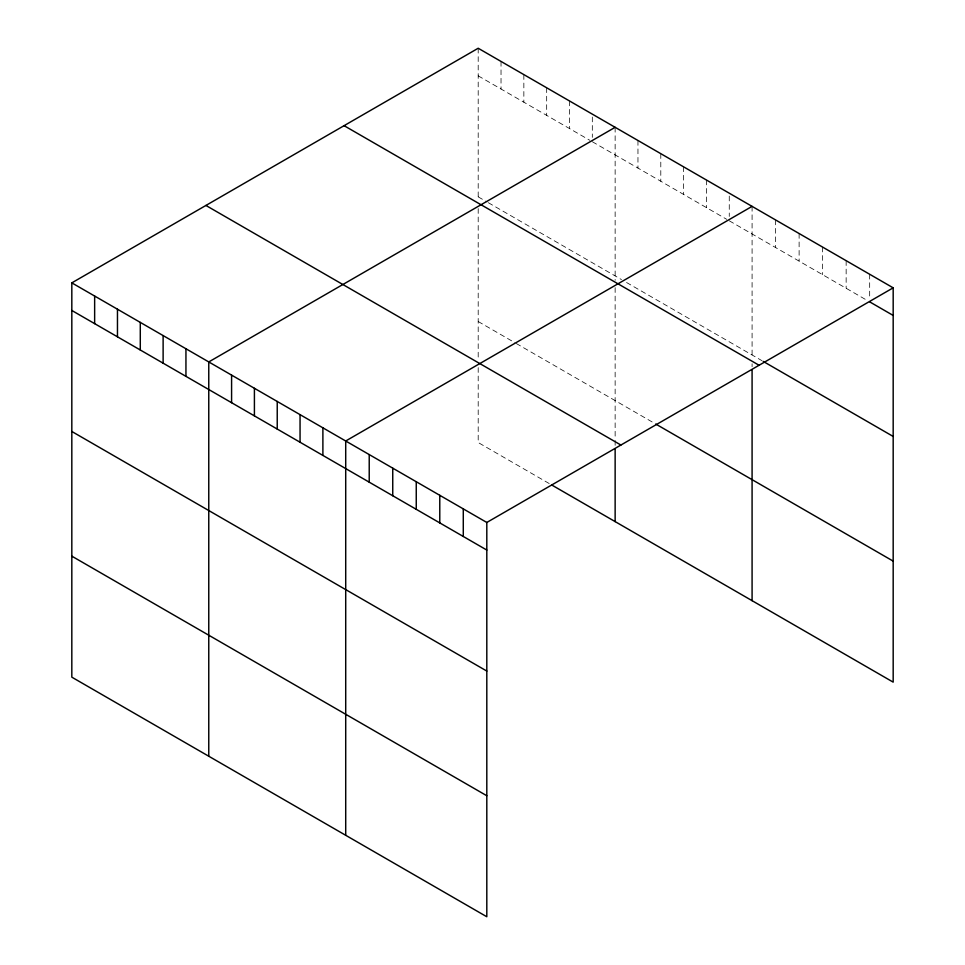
<?xml version="1.0" encoding="UTF-8"?>
<svg xmlns="http://www.w3.org/2000/svg" width="965" height="965" viewBox="0 0 965 965"><rect width="100%" height="100%" fill="white"/><g stroke="black" fill="none" stroke-linecap="round" stroke-linejoin="round"><path stroke-width="0.72" stroke-dasharray="4.83 3.62" d="M478.194 75.837L589.784 140.263M592.317 141.722L726.729 219.332M729.263 220.792L867.185 300.429M478.194 196.848L487.072 201.975M488.338 202.71L621.484 279.573M626.55 282.504L761.988 360.693M478.194 321.526L514.972 342.756M516.239 343.492L654.451 423.285M549.206 483.537L478.194 442.537L478.194 367.086M869.67 274.265L869.67 298.945M846.148 260.683L846.148 288.282M822.638 247.112L822.638 274.699M799.117 233.53L799.117 261.117M775.607 219.96L775.607 247.547M752.085 206.377L752.085 357.919M752.085 363.781L752.085 366.712M729.263 196.1L729.263 216.437M706.44 180.021L706.44 207.62M683.618 166.849L683.618 194.435M660.796 153.664L660.796 181.263M637.962 140.492L637.962 168.079M615.139 127.32L615.139 280.32M615.139 287.654L615.139 439.039M615.139 440.462L615.139 446.156M592.317 117.042L592.317 137.368M569.495 100.963L569.495 128.55M546.673 87.779L546.673 115.378M523.85 74.607L523.85 102.194M501.028 61.422L501.028 89.021M478.194 48.25L478.194 199.791M478.194 208.585L478.194 359.969"/><path stroke-width="1.45" d="M71.82 282.866L486.806 522.463L486.806 916.75L71.82 677.165L71.82 282.866L478.194 48.25L893.18 287.835L893.18 682.134L551.739 484.997M615.139 127.32L208.766 361.935L208.766 756.222M752.085 206.377L345.711 440.993L345.711 835.292M486.806 522.463L893.18 287.835M869.67 301.852L893.18 315.434M763.231 361.417L893.18 436.445M344.095 125.679L759.081 365.265M655.718 424.021L893.18 561.123M205.919 205.448L620.905 445.034M71.82 310.465L486.806 550.05M71.82 431.476L486.806 671.061M71.82 556.154L486.806 795.739M752.085 369.643L752.085 600.664M615.139 449.002L615.139 521.607M463.284 508.881L463.284 536.468M439.775 495.31L439.775 522.897M416.253 481.728L416.253 509.315M392.743 468.158L392.743 495.745M369.221 454.575L369.221 482.162M322.889 427.821L322.889 455.408M300.055 414.648L300.055 442.235M277.232 401.464L277.232 429.063M254.41 388.292L254.41 415.879M231.588 375.108L231.588 402.707M185.943 348.763L185.943 376.35M163.121 335.579L163.121 363.166M140.287 322.406L140.287 349.993M117.465 309.222L117.465 336.821M94.642 296.05L94.642 323.637"/></g></svg>
